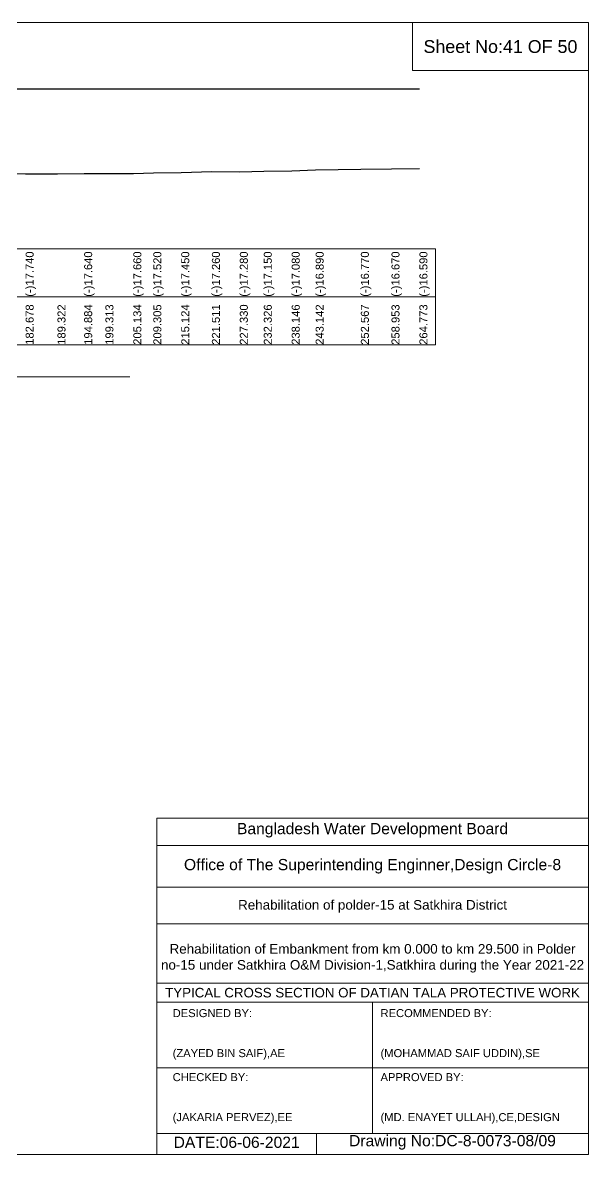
# Model space of a CAD drawing. Header units: inches. Extents: x 89000 to 845000, y -7071 to 31.
# Drawn here: x 706461 to 710000, y -7071 to 0 of the extents above; entities that cross this region are included whole.
import ezdxf

# ---------------------------------------------------------------- set-up
doc = ezdxf.new("R2010")
doc.units = ezdxf.units.IN
doc.header["$LTSCALE"] = 7
doc.header["$MEASUREMENT"] = 0
for name, color, linetype, lineweight in [('Cross section Data Border', 7, 'Continuous', 9), ('Cross Section Labels', 7, 'Continuous', 9), ('Existing_Bed_Level for Xsection', 7, 'Continuous', 25), ('Long Section Labels', 7, 'Continuous', 9)]:
    doc.layers.add(name, color=color, linetype=linetype, lineweight=lineweight)
doc.styles.get("Standard").update_dxf_attribs({"font": 'arial.ttf'})

msp = doc.modelspace()

# ---------------------------------------------------------------- linework, layer by layer
at = {"layer": 'Cross section Data Border'}
msp.add_lwpolyline([(700100, -1412.8), (709043.18924, -1412.8), (709043.18924, -2012.8), (700100, -2012.8)], close=True, dxfattribs=at)
msp.add_lwpolyline([(700100, -1712.8), (709043.18924, -1712.8)], dxfattribs=at)
at = {"layer": 'Cross Section Labels'}
for points in [[(700000, 0), (710000, 0), (710000, -7071), (700000, -7071)], [(708900, 0), (710000, 0), (710000, -300), (708900, -300)]]:
    msp.add_lwpolyline(points, close=True, dxfattribs=at)
for points in [[(702811.59462, -2212.8), (704971.59462, -2212.8), (707131.59462, -2212.8)], [(707300, -7071), (707300, -4971), (710000, -4971)], [(707300, -5141), (710000, -5141)], [(707300, -5401), (710000, -5401)], [(707300, -5631), (710000, -5631)], [(707300, -6001), (710000, -6001)], [(707300, -6121), (710000, -6121)], [(708650, -6121), (708650, -6941)], [(707300, -6531), (710000, -6531)], [(707300, -6941), (710000, -6941)], [(708300, -6941), (708300, -7071)]]:
    msp.add_lwpolyline(points, dxfattribs=at)
at = {"layer": 'Existing_Bed_Level for Xsection'}
for points in [[(701000, -412.8), (708943.18924, -412.8)], [(706288.7408, -941.7), (706480.33621, -945), (706679.67406, -945), (706846.52504, -942), (706979.39211, -941.7), (707154.00637, -942.6), (707279.13709, -938.4), (707453.72969, -936.3), (707645.32412, -930.6), (707819.91181, -931.2), (707969.78575, -927.3), (708144.38085, -925.2), (708294.25075, -919.5), (708577.01031, -915.9), (708768.59003, -912.9), (708943.18924, -910.5)]]:
    msp.add_lwpolyline(points, dxfattribs=at)

# ---------------------------------------------------------------- texts
at = {"layer": 'Cross Section Labels', "attachment_point": 5}
for s, insert, char_height in [('Sheet No:41 OF 50', (709450, -150), 80), ('Bangladesh Water Development Board', (708650, -5046), 70), ('Office of The Superintending Enginner,Design Circle-8', (708650, -5271), 70)]:
    msp.add_mtext(s, dxfattribs=dict(at, insert=insert, char_height=char_height))
at = {"layer": 'Cross Section Labels'}
for s, insert, char_height, width, attachment_point in [('Rehabilitation of polder-15 at Satkhira District', (708650, -5521), 60, 2800, 5), ('Rehabilitation of Embankment from km 0.000 to km 29.500 in Polder no-15 under Satkhira O&M Division-1,Satkhira during the Year 2021-22', (708650, -5846), 60, 2700, 5), ('TYPICAL CROSS SECTION OF DATIAN TALA PROTECTIVE WORK', (708650, -6061), 59.5765532, 2800, 5), ('DESIGNED BY:^J^J^J(ZAYED BIN SAIF),AE', (707400, -6321), 50, 1400, 4), ('RECOMMENDED BY:^J^J^J(MOHAMMAD SAIF UDDIN),SE', (708700, -6321), 50, 1400, 4), ('CHECKED BY:^J^J^J(JAKARIA PERVEZ),EE', (707400, -6721), 50, 1400, 4), ('APPROVED BY:^J^J^J(MD. ENAYET ULLAH),CE,DESIGN', (708700, -6721), 50, 1400, 4), ('DATE:06-06-2021', (707800, -6996), 70, 1400, 5), ('Drawing No:DC-8-0073-08/09', (709150, -6996), 70, 2200, 5)]:
    msp.add_mtext(s, dxfattribs=dict(at, insert=insert, char_height=char_height, width=width, attachment_point=attachment_point))
at = {"layer": 'Long Section Labels', "char_height": 50, "attachment_point": 1, "rotation": 90}
for s, insert in [('(-)17.740', (706480.33621, -1712.8)), ('(-)17.740', (706480.33621, -1712.8)), ('(-)17.640', (706846.52504, -1712.8)), ('(-)17.660', (707154.00637, -1712.8)), ('(-)17.520', (707279.13709, -1712.8)), ('(-)17.450', (707453.72969, -1712.8)), ('(-)17.260', (707645.32412, -1712.8)), ('(-)17.280', (707819.91181, -1712.8)), ('(-)17.150', (707969.78575, -1712.8)), ('(-)17.080', (708144.38085, -1712.8)), ('(-)16.890', (708294.25075, -1712.8)), ('(-)16.770', (708577.01031, -1712.8)), ('(-)16.670', (708768.59003, -1712.8)), ('(-)16.590', (708943.18924, -1712.8)), ('182.678', (706480.33621, -2012.8)), ('189.322', (706679.67406, -2012.8)), ('194.884', (706846.52504, -2012.8)), ('199.313', (706979.39211, -2012.8)), ('205.134', (707154.00637, -2012.8)), ('209.305', (707279.13709, -2012.8)), ('215.124', (707453.72969, -2012.8)), ('221.511', (707645.32412, -2012.8)), ('227.330', (707819.91181, -2012.8)), ('232.326', (707969.78575, -2012.8)), ('238.146', (708144.38085, -2012.8)), ('243.142', (708294.25075, -2012.8)), ('252.567', (708577.01031, -2012.8)), ('258.953', (708768.59003, -2012.8)), ('264.773', (708943.18924, -2012.8))]:
    msp.add_mtext(s, dxfattribs=dict(at, insert=insert))

doc.saveas('drawing.dxf')
